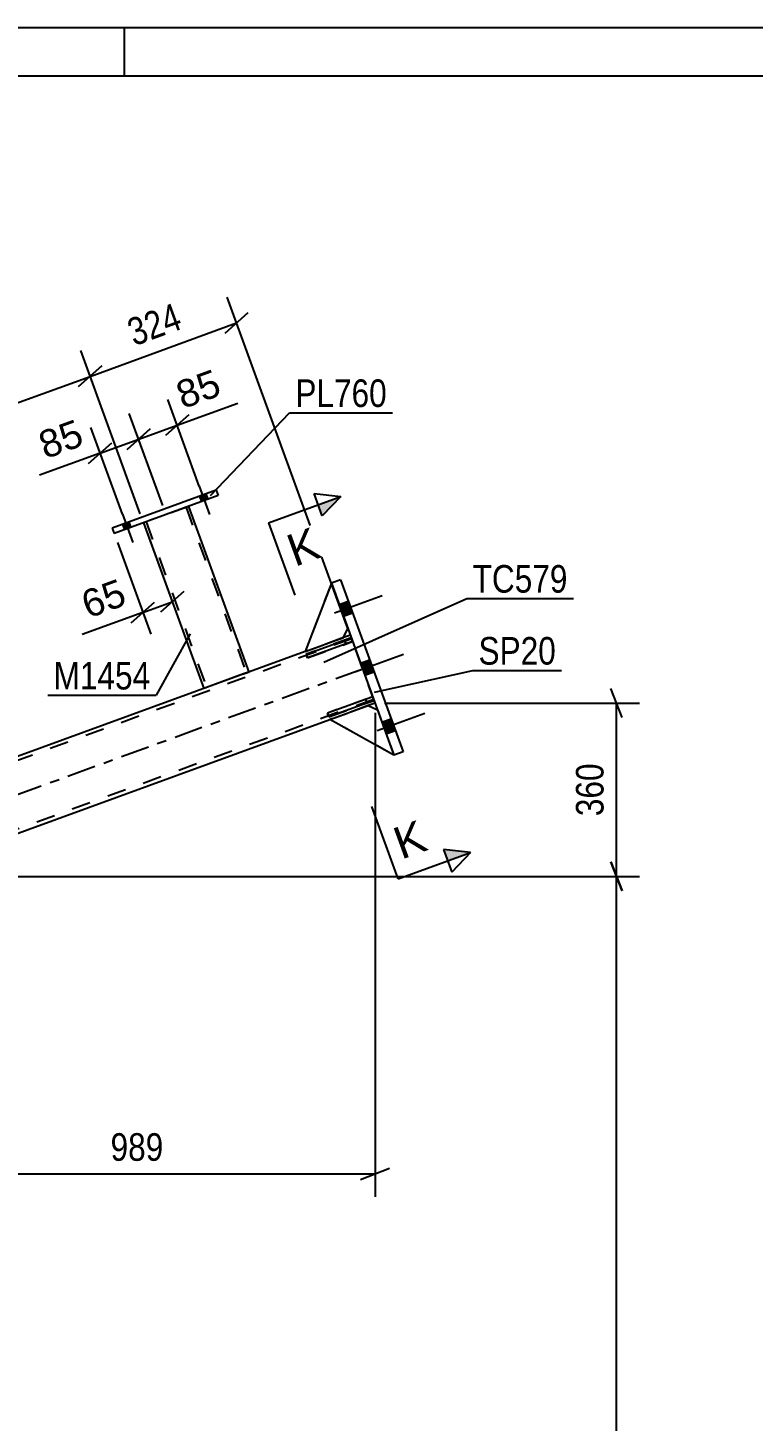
# Model space of a CAD drawing. Header units: millimetres. Extents: x 0 to 841, y 0 to 594.
# Drawn here: x 411 to 486.3, y 449.4 to 594 of the extents above; entities that cross this region are included whole.
import ezdxf

# ---------------------------------------------------------------- set-up
doc = ezdxf.new("R2010")
doc.units = ezdxf.units.MM
doc.linetypes.add('DXK_LINE_DOT2', pattern=[3.9198, 1.9599, -1.9599])
doc.linetypes.add('DXK_LINE_DOT3', pattern=[5.9187, 2.979, -0.9799, 0.9799, -0.9799])
doc.styles.add('Arial', font='ARIAL.TTF', dxfattribs={"height": 0.2})
doc.styles.add('Arial Narrow', font='ARIALN.TTF', dxfattribs={"height": 0.2})

# ---------------------------------------------------------------- blocks, each defined once
blk = doc.blocks.new('Unknown-717051872-1130')
at = {"color": 5, "linetype": 'Continuous'}
for p, q in [((841, 594), (0, 594)), ((421, 589), (421, 594)), ((836, 589), (5, 589))]:
    blk.add_line(p, q, dxfattribs=at)
blk = doc.blocks.new('Part-717051872-3810 - 3757')
at = {"color": 2, "linetype": 'Continuous'}
for p, q in [((444.45, 530.97), (443.74, 530.71)), ((439.75, 529.26), (397.58, 513.91)), ((447.01, 523.92), (446.31, 523.66)), ((397.58, 505.93), (442.32, 522.21)), ((397.58, 513.91), (397.58, 513.06)), ((397.58, 513.06), (397.58, 512.83))]:
    blk.add_line(p, q, dxfattribs=at)
at = {"color": 7, "linetype": 'DXK_LINE_DOT2'}
for p, q in [((447.01, 523.92), (444.45, 530.97)), ((444.59, 530.59), (397.58, 513.48)), ((443.74, 530.71), (439.75, 529.26)), ((446.88, 524.3), (397.58, 506.35)), ((446.31, 523.66), (442.32, 522.21)), ((397.58, 513.48), (397.58, 513.45)), ((397.58, 513.45), (397.58, 513.22)), ((397.58, 512.83), (397.58, 505.93))]:
    blk.add_line(p, q, dxfattribs=at)
at = {"color": 7, "linetype": 'DXK_LINE_DOT3'}
blk.add_line((445.73, 527.44), (397.58, 509.92), dxfattribs=at)
blk = doc.blocks.new('Part-717051872-3767 - 3757')
at = {"color": 7, "linetype": 'DXK_LINE_DOT2'}
for p, q in [((442.32, 522.21), (446.31, 523.66)), ((446.31, 523.66), (447.27, 523.21)), ((448.98, 518.52), (442.32, 522.21)), ((447.27, 523.21), (448.98, 518.52))]:
    blk.add_line(p, q, dxfattribs=at)
blk = doc.blocks.new('Part-717051872-3768 - 3757')
at = {"color": 2, "linetype": 'Continuous'}
for p, q in [((442.48, 536.37), (439.75, 529.26)), ((443.74, 530.71), (444.19, 531.67)), ((439.75, 529.26), (443.74, 530.71))]:
    blk.add_line(p, q, dxfattribs=at)
at = {"color": 7, "linetype": 'DXK_LINE_DOT2'}
blk.add_line((444.19, 531.67), (442.48, 536.37), dxfattribs=at)
blk = doc.blocks.new('Part-717051872-3769 - 3757')
at = {"color": 7, "linetype": 'DXK_LINE_DOT2'}
for p, q in [((442.48, 536.37), (439.75, 529.26)), ((444.19, 531.67), (442.48, 536.37)), ((443.74, 530.71), (444.19, 531.67)), ((439.75, 529.26), (443.74, 530.71))]:
    blk.add_line(p, q, dxfattribs=at)
blk = doc.blocks.new('Bolt-717051872-3781 - 3757')
at = {"linetype": 'Continuous'}
for points in [[(444.67, 533.28), (444.23, 534.5), (443.29, 534.16), (443.73, 532.94)], [(444.67, 533.28), (444.23, 534.5), (443.29, 534.16), (443.73, 532.94)], [(444.67, 533.28), (444.23, 534.5), (443.29, 534.16), (443.73, 532.94)], [(446.89, 527.17), (446.45, 528.4), (445.51, 528.05), (445.95, 526.83)], [(446.89, 527.17), (446.45, 528.4), (445.51, 528.05), (445.95, 526.83)], [(449.12, 521.07), (448.67, 522.29), (447.73, 521.95), (448.18, 520.72)], [(449.12, 521.07), (448.67, 522.29), (447.73, 521.95), (448.18, 520.72)], [(449.12, 521.07), (448.67, 522.29), (447.73, 521.95), (448.18, 520.72)]]:
    blk.add_hatch(color=1, dxfattribs=at).paths.add_polyline_path(points)
at = {"color": 1, "linetype": 'Continuous'}
for p, q in [((442.8, 533.29), (447.74, 535.09)), ((442.8, 533.29), (447.74, 535.09)), ((442.8, 533.29), (447.74, 535.09)), ((443.29, 534.16), (444.23, 534.5)), ((443.29, 534.16), (444.23, 534.5)), ((443.29, 534.16), (444.23, 534.5)), ((443.73, 532.94), (444.67, 533.28)), ((443.73, 532.94), (444.67, 533.28)), ((443.73, 532.94), (444.67, 533.28)), ((445.03, 527.19), (449.96, 528.98)), ((445.03, 527.19), (449.96, 528.98)), ((445.51, 528.05), (446.45, 528.4)), ((445.51, 528.05), (446.45, 528.4)), ((445.95, 526.83), (446.89, 527.17)), ((445.95, 526.83), (446.89, 527.17)), ((447.25, 521.08), (452.18, 522.87)), ((447.25, 521.08), (452.18, 522.87)), ((447.25, 521.08), (452.18, 522.87)), ((447.73, 521.95), (448.67, 522.29)), ((447.73, 521.95), (448.67, 522.29)), ((447.73, 521.95), (448.67, 522.29)), ((448.18, 520.72), (449.12, 521.07)), ((448.18, 520.72), (449.12, 521.07)), ((448.18, 520.72), (449.12, 521.07))]:
    blk.add_line(p, q, dxfattribs=at)
blk = doc.blocks.new('Part-717051872-3914 - 3757')
at = {"color": 2, "linetype": 'Continuous'}
for p, q in [((443.42, 536.71), (442.48, 536.37)), ((443.42, 536.71), (449.92, 518.86)), ((442.48, 536.37), (448.98, 518.52)), ((449.92, 518.86), (448.98, 518.52))]:
    blk.add_line(p, q, dxfattribs=at)
blk = doc.blocks.new('Part-717051872-3794 - 3757')
at = {"color": 2, "linetype": 'Continuous'}
for p, q in [((439.85, 528.98), (444.55, 530.69)), ((444.69, 530.31), (439.99, 528.6)), ((444.55, 530.69), (444.69, 530.31)), ((439.99, 528.6), (439.85, 528.98))]:
    blk.add_line(p, q, dxfattribs=at)
at = {"color": 7, "linetype": 'DXK_LINE_DOT2'}
blk.add_line((443.98, 530.05), (443.85, 530.43), dxfattribs=at)
blk = doc.blocks.new('Part-717051872-3795 - 3757')
at = {"color": 2, "linetype": 'Continuous'}
for p, q in [((446.77, 524.58), (442.08, 522.87)), ((446.91, 524.2), (442.21, 522.49)), ((446.91, 524.2), (446.77, 524.58)), ((442.21, 522.49), (442.08, 522.87))]:
    blk.add_line(p, q, dxfattribs=at)
at = {"color": 7, "linetype": 'DXK_LINE_DOT2'}
blk.add_line((446.21, 523.94), (446.07, 524.32), dxfattribs=at)
blk = doc.blocks.new('Part-717051872-3796 - 3757')
at = {"color": 7, "linetype": 'DXK_LINE_DOT2'}
for p, q in [((444.55, 530.69), (439.85, 528.98)), ((439.99, 528.6), (444.69, 530.31)), ((443.85, 530.43), (443.98, 530.05)), ((444.69, 530.31), (444.55, 530.69)), ((439.85, 528.98), (439.99, 528.6))]:
    blk.add_line(p, q, dxfattribs=at)
blk = doc.blocks.new('Part-717051872-3797 - 3757')
at = {"color": 7, "linetype": 'DXK_LINE_DOT2'}
for p, q in [((446.77, 524.58), (442.08, 522.87)), ((442.21, 522.49), (446.91, 524.2)), ((446.21, 523.94), (446.07, 524.32)), ((446.91, 524.2), (446.77, 524.58)), ((442.08, 522.87), (442.21, 522.49))]:
    blk.add_line(p, q, dxfattribs=at)
blk = doc.blocks.new('Part-717051872-3898 - 3757')
at = {"color": 2, "linetype": 'Continuous'}
for p, q in [((442.32, 522.21), (446.31, 523.66)), ((446.31, 523.66), (447.27, 523.21)), ((448.98, 518.52), (442.32, 522.21))]:
    blk.add_line(p, q, dxfattribs=at)
at = {"color": 7, "linetype": 'DXK_LINE_DOT2'}
blk.add_line((447.27, 523.21), (448.98, 518.52), dxfattribs=at)
blk = doc.blocks.new('Part-717051872-3909 - 3757')
at = {"color": 7, "linetype": 'DXK_LINE_DOT2'}
for p, q in [((427.67, 544.33), (422.97, 542.62)), ((427.39, 544.23), (433.65, 527.04)), ((423.25, 542.72), (429.52, 525.53)), ((433.37, 526.94), (433.77, 527.08)), ((429.8, 525.63), (429.23, 525.43)), ((429.52, 525.53), (429.54, 525.54))]:
    blk.add_line(p, q, dxfattribs=at)
at = {"color": 2, "linetype": 'Continuous'}
for p, q in [((433.93, 527.14), (427.67, 544.33)), ((422.97, 542.62), (429.23, 525.43)), ((433.37, 526.94), (429.8, 525.63)), ((433.89, 527.13), (433.37, 526.94)), ((433.89, 527.13), (433.93, 527.14))]:
    blk.add_line(p, q, dxfattribs=at)
blk = doc.blocks.new('Part-717051872-3940 - 3757')
at = {"color": 2, "linetype": 'Continuous'}
for p, q in [((430.52, 546.01), (419.71, 542.07)), ((430.72, 545.45), (419.92, 541.51)), ((430.52, 546.01), (430.72, 545.45)), ((419.71, 542.07), (419.92, 541.51))]:
    blk.add_line(p, q, dxfattribs=at)
blk = doc.blocks.new('Bolt-717051872-3941 - 3757')
at = {"linetype": 'Continuous'}
for points in [[(429.44, 545.62), (428.78, 545.38), (428.98, 544.81), (429.64, 545.05)], [(429.44, 545.62), (428.78, 545.38), (428.98, 544.81), (429.64, 545.05)], [(421.45, 542.71), (420.79, 542.47), (421, 541.9), (421.65, 542.14)], [(421.45, 542.71), (420.79, 542.47), (421, 541.9), (421.65, 542.14)]]:
    blk.add_hatch(color=1, dxfattribs=at).paths.add_polyline_path(points)
at = {"color": 1, "linetype": 'Continuous'}
for p, q in [((428.76, 546.44), (429.84, 543.48)), ((428.76, 546.44), (429.84, 543.48)), ((428.78, 545.38), (428.98, 544.81)), ((428.78, 545.38), (428.98, 544.81)), ((429.44, 545.62), (429.64, 545.05)), ((429.44, 545.62), (429.64, 545.05)), ((420.78, 543.53), (421.86, 540.57)), ((420.78, 543.53), (421.86, 540.57)), ((420.79, 542.47), (421, 541.9)), ((420.79, 542.47), (421, 541.9)), ((421.45, 542.71), (421.65, 542.14)), ((421.45, 542.71), (421.65, 542.14))]:
    blk.add_line(p, q, dxfattribs=at)
blk = doc.blocks.new('StraightDimension-717051872-21563 - 3757')
at = {"color": 7, "linetype": 'Continuous'}
for p, q in [((423.31, 541.68), (426.78, 532.17)), ((420.26, 540.57), (423.72, 531.06)), ((427.16, 535.5), (424.75, 533.35)), ((421.7, 532.23), (424.11, 534.39)), ((422.9, 533.31), (425.96, 534.42))]:
    blk.add_line(p, q, dxfattribs=at)
at = {"color": 0}
blk.add_wipeout([(422.15, 533.84), (420.72, 537.78), (415.41, 535.85), (416.85, 531.9)], dxfattribs=at)
at = {"color": 7, "linetype": 'Continuous'}
blk.add_line((422.9, 533.31), (416.61, 531.02), dxfattribs=at)
blk.add_line((422.9, 533.31), (416.61, 531.02), dxfattribs=at)
at = {"color": 3, "style": 'Arial'}
blk.add_text('65', height=2.865, rotation=20.0191, dxfattribs=at).set_placement((417.21, 532.67))
blk = doc.blocks.new('StraightDimension-717051872-15005 - 3757')
at = {"color": 7, "linetype": 'Continuous'}
for p, q in [((472.69, 504.43), (471.49, 507.43)), ((398.58, 505.93), (474.49, 505.93)), ((472.09, 344.8), (472.09, 505.93))]:
    blk.add_line(p, q, dxfattribs=at)
blk = doc.blocks.new('StraightDimension-717051872-15004 - 3757')
at = {"color": 7, "linetype": 'Continuous'}
for p, q in [((472.69, 522.42), (471.49, 525.42)), ((448.01, 523.92), (474.49, 523.92)), ((472.09, 505.93), (472.09, 523.92)), ((471.49, 507.43), (472.69, 504.43)), ((398.58, 505.93), (474.49, 505.93))]:
    blk.add_line(p, q, dxfattribs=at)
at = {"color": 0}
blk.add_wipeout([(471.34, 518.26), (467.14, 518.26), (467.14, 511.58), (471.34, 511.58)], dxfattribs=at)
at = {"color": 3, "style": 'Arial Narrow'}
blk.add_text('360', height=2.863, rotation=90.0002, dxfattribs=at).set_placement((470.74, 512.18))
blk = doc.blocks.new('StraightDimension-717051872-15048 - 3757')
at = {"color": 7, "linetype": 'Continuous'}
for p, q in [((447.01, 522.92), (447.01, 472.66)), ((397.58, 504.93), (397.58, 472.66)), ((399.08, 475.66), (396.08, 474.46)), ((397.58, 475.06), (447.01, 475.06)), ((445.51, 474.46), (448.51, 475.66))]:
    blk.add_line(p, q, dxfattribs=at)
at = {"color": 0}
blk.add_wipeout([(425.64, 475.81), (425.64, 480.01), (418.95, 480.01), (418.95, 475.81)], dxfattribs=at)
at = {"color": 3, "style": 'Arial Narrow'}
blk.add_text('989', height=2.863, dxfattribs=at).set_placement((419.55, 476.41))
blk = doc.blocks.new('StraightDimension-717051872-15150 - 3757')
at = {"color": 7, "linetype": 'Continuous'}
for p, q in [((444.1, 531.92), (431.67, 566.05)), ((431.44, 562.3), (433.85, 564.45)), ((417.43, 557.83), (432.64, 563.38)), ((422.62, 543.57), (416.45, 560.51)), ((418.63, 558.91), (416.22, 556.76))]:
    blk.add_line(p, q, dxfattribs=at)
at = {"color": 0}
blk.add_wipeout([(427.92, 562.45), (426.48, 566.4), (420.2, 564.11), (421.64, 560.17)], dxfattribs=at)
at = {"color": 3, "style": 'Arial Narrow'}
blk.add_text('324', height=2.863, rotation=20.0134, dxfattribs=at).set_placement((422, 560.94))
blk = doc.blocks.new('StraightDimension-717051872-15151 - 3757')
at = {"color": 7, "linetype": 'Continuous'}
for p, q in [((422.62, 543.57), (416.45, 560.51)), ((416.22, 556.76), (418.63, 558.91)), ((385.78, 546.31), (417.43, 557.83)), ((397.23, 514.85), (384.8, 548.98)), ((386.98, 547.38), (384.57, 545.23))]:
    blk.add_line(p, q, dxfattribs=at)
at = {"color": 0}
blk.add_wipeout([(404.49, 553.92), (403.05, 557.87), (396.77, 555.58), (398.21, 551.63)], dxfattribs=at)
at = {"color": 3, "style": 'Arial Narrow'}
blk.add_text('674', height=2.863, rotation=20.0134, dxfattribs=at).set_placement((398.56, 552.4))
blk = doc.blocks.new('StraightDimension-717051872-21587 - 3757')
at = {"color": 7, "linetype": 'Continuous'}
for p, q in [((428.76, 546.44), (425.48, 555.44)), ((424.98, 544.42), (421.49, 553.99)), ((422.47, 551.31), (426.46, 552.77)), ((427.66, 553.84), (425.25, 551.69)), ((421.26, 550.23), (423.67, 552.39))]:
    blk.add_line(p, q, dxfattribs=at)
at = {"color": 0}
blk.add_wipeout([(432, 555.58), (430.56, 559.53), (425.26, 557.6), (426.69, 553.65)], dxfattribs=at)
at = {"color": 7, "linetype": 'Continuous'}
blk.add_line((426.46, 552.77), (432.75, 555.06), dxfattribs=at)
blk.add_line((426.46, 552.77), (432.75, 555.06), dxfattribs=at)
at = {"color": 3, "style": 'Arial'}
blk.add_text('85', height=2.865, rotation=20.0191, dxfattribs=at).set_placement((427.05, 554.42))
blk = doc.blocks.new('StraightDimension-717051872-21588 - 3757')
at = {"color": 7, "linetype": 'Continuous'}
for p, q in [((424.98, 544.42), (421.49, 553.99)), ((420.78, 543.53), (417.5, 552.53)), ((418.47, 549.86), (422.47, 551.31)), ((423.67, 552.39), (421.26, 550.23)), ((417.27, 548.78), (419.68, 550.93))]:
    blk.add_line(p, q, dxfattribs=at)
at = {"color": 0}
blk.add_wipeout([(417.72, 550.38), (416.28, 554.33), (410.98, 552.39), (412.42, 548.45)], dxfattribs=at)
at = {"color": 7, "linetype": 'Continuous'}
blk.add_line((418.47, 549.86), (412.18, 547.56), dxfattribs=at)
blk.add_line((418.47, 549.86), (412.18, 547.56), dxfattribs=at)
at = {"color": 3, "style": 'Arial'}
blk.add_text('85', height=2.865, rotation=20.0191, dxfattribs=at).set_placement((412.77, 549.22))
blk = doc.blocks.new('Mark-717051872-3905 - 3757')
at = {"color": 0}
blk.add_wipeout([(423.68, 525.33), (423.68, 528.33), (413.63, 528.33), (413.63, 525.33)], dxfattribs=at)
blk.add_wipeout([(423.68, 525.33), (423.68, 528.33), (413.63, 528.33), (413.63, 525.33)], dxfattribs=at)
at = {"color": 30, "linetype": 'Continuous'}
for p in [(427.83, 531.12), (413.03, 524.73)]:
    blk.add_line(p, (424.28, 524.73), dxfattribs=at)
at = {"color": 3, "style": 'Arial Narrow'}
blk.add_text('M1454', height=2.863, dxfattribs=at).set_placement((413.63, 525.33))
blk = doc.blocks.new('Mark-717051872-3910 - 3757')
at = {"color": 0}
blk.add_wipeout([(465.79, 527.91), (465.79, 530.91), (457.76, 530.91), (457.76, 527.91)], dxfattribs=at)
blk.add_wipeout([(465.79, 527.91), (465.79, 530.91), (457.76, 530.91), (457.76, 527.91)], dxfattribs=at)
at = {"color": 30, "linetype": 'Continuous'}
for p, q in [((446.97, 525.05), (457.16, 527.31)), ((457.16, 527.31), (466.39, 527.31))]:
    blk.add_line(p, q, dxfattribs=at)
at = {"color": 3, "style": 'Arial Narrow'}
blk.add_text('SP20', height=2.863, dxfattribs=at).set_placement((457.76, 527.91))
blk = doc.blocks.new('Mark-717051872-15193 - 3757')
at = {"color": 0}
blk.add_wipeout([(448.24, 554.65), (448.24, 557.65), (438.74, 557.65), (438.74, 554.65)], dxfattribs=at)
blk.add_wipeout([(448.24, 554.65), (448.24, 557.65), (438.74, 557.65), (438.74, 554.65)], dxfattribs=at)
at = {"color": 30, "linetype": 'Continuous'}
for p, q in [((429.93, 545.45), (438.14, 554.05)), ((438.14, 554.05), (448.84, 554.05))]:
    blk.add_line(p, q, dxfattribs=at)
at = {"color": 3, "style": 'Arial Narrow'}
blk.add_text('PL760', height=2.863, dxfattribs=at).set_placement((438.74, 554.65))
blk = doc.blocks.new('Mark-717051872-3806 - 3757')
at = {"color": 0}
blk.add_wipeout([(467.01, 535.38), (467.01, 538.38), (457.15, 538.38), (457.15, 535.38)], dxfattribs=at)
blk.add_wipeout([(467.01, 535.38), (467.01, 538.38), (457.15, 538.38), (457.15, 535.38)], dxfattribs=at)
at = {"color": 30, "linetype": 'Continuous'}
for p, q in [((441.69, 528.16), (456.55, 534.78)), ((456.55, 534.78), (467.61, 534.78))]:
    blk.add_line(p, q, dxfattribs=at)
at = {"color": 3, "style": 'Arial Narrow'}
blk.add_text('TC579', height=2.863, dxfattribs=at).set_placement((457.15, 535.38))
blk = doc.blocks.new('SectionMark-717051872-21851 - 3757')
at = {"linetype": 'Continuous'}
for points in [[(441.54, 543.34), (441.12, 544.51), (443.46, 545.37)], [(454.57, 507.55), (454.14, 508.72), (456.92, 508.4)]]:
    blk.add_hatch(color=6, dxfattribs=at).paths.add_polyline_path(points)
at = {"color": 6, "linetype": 'Continuous'}
for p, q in [((441.54, 543.34), (440.69, 545.68)), ((440.69, 545.68), (443.46, 545.37)), ((443.46, 545.37), (441.54, 543.34)), ((456.92, 508.4), (454.14, 508.72)), ((454.14, 508.72), (455, 506.37)), ((456.92, 508.4), (455, 506.37))]:
    blk.add_line(p, q, dxfattribs=at)
at = {"color": 0, "linetype": 'Continuous'}
for points in [[(441.61, 539.1), (440.41, 542.39), (437.49, 541.33), (438.68, 538.04)], [(452.67, 508.72), (451.47, 512), (448.55, 510.94), (449.74, 507.65)]]:
    blk.add_wipeout(points, dxfattribs=at)
at = {"color": 6, "linetype": 'Continuous'}
for p, q in [((435.95, 542.63), (443.46, 545.37)), ((435.95, 542.63), (438.68, 535.11)), ((449.4, 505.66), (446.67, 513.18)), ((449.4, 505.66), (456.92, 508.4))]:
    blk.add_line(p, q, dxfattribs=at)
at = {"color": 3, "linetype": 'Continuous', "style": 'Arial'}
for p in [(438.68, 538.04), (449.74, 507.65)]:
    blk.add_text('K', height=3.34, rotation=20.002, dxfattribs=at).set_placement(p)

msp = doc.modelspace()

# ---------------------------------------------------------------- block references
for name in ['Unknown-717051872-1130', 'Part-717051872-3940 - 3757', 'Bolt-717051872-3941 - 3757', 'Part-717051872-3909 - 3757', 'Part-717051872-3914 - 3757', 'Part-717051872-3768 - 3757', 'Part-717051872-3769 - 3757', 'Bolt-717051872-3781 - 3757', 'Part-717051872-3810 - 3757', 'Part-717051872-3794 - 3757', 'Part-717051872-3796 - 3757', 'Part-717051872-3795 - 3757', 'Part-717051872-3797 - 3757', 'Part-717051872-3767 - 3757', 'Part-717051872-3898 - 3757']:
    msp.add_blockref(name, (0, 0))

# ---------------------------------------------------------------- next in the draw order: block references
for name in ['StraightDimension-717051872-21563 - 3757', 'StraightDimension-717051872-15005 - 3757']:
    msp.add_blockref(name, (0, 0))

# ---------------------------------------------------------------- next in the draw order: block references
for name in ['StraightDimension-717051872-15150 - 3757', 'StraightDimension-717051872-15004 - 3757']:
    msp.add_blockref(name, (0, 0))

# ---------------------------------------------------------------- next in the draw order: block references
for name in ['Mark-717051872-3910 - 3757', 'StraightDimension-717051872-15048 - 3757']:
    msp.add_blockref(name, (0, 0))

# ---------------------------------------------------------------- next in the draw order: block references
for name in ['StraightDimension-717051872-15151 - 3757', 'Mark-717051872-3806 - 3757']:
    msp.add_blockref(name, (0, 0))

# ---------------------------------------------------------------- next in the draw order: block references
for name in ['StraightDimension-717051872-21587 - 3757', 'Mark-717051872-3905 - 3757']:
    msp.add_blockref(name, (0, 0))

# ---------------------------------------------------------------- next in the draw order: block references
for name in ['Mark-717051872-15193 - 3757', 'StraightDimension-717051872-21588 - 3757']:
    msp.add_blockref(name, (0, 0))

# ---------------------------------------------------------------- next in the draw order: block references
msp.add_blockref('SectionMark-717051872-21851 - 3757', (0, 0))

doc.saveas('drawing.dxf')
